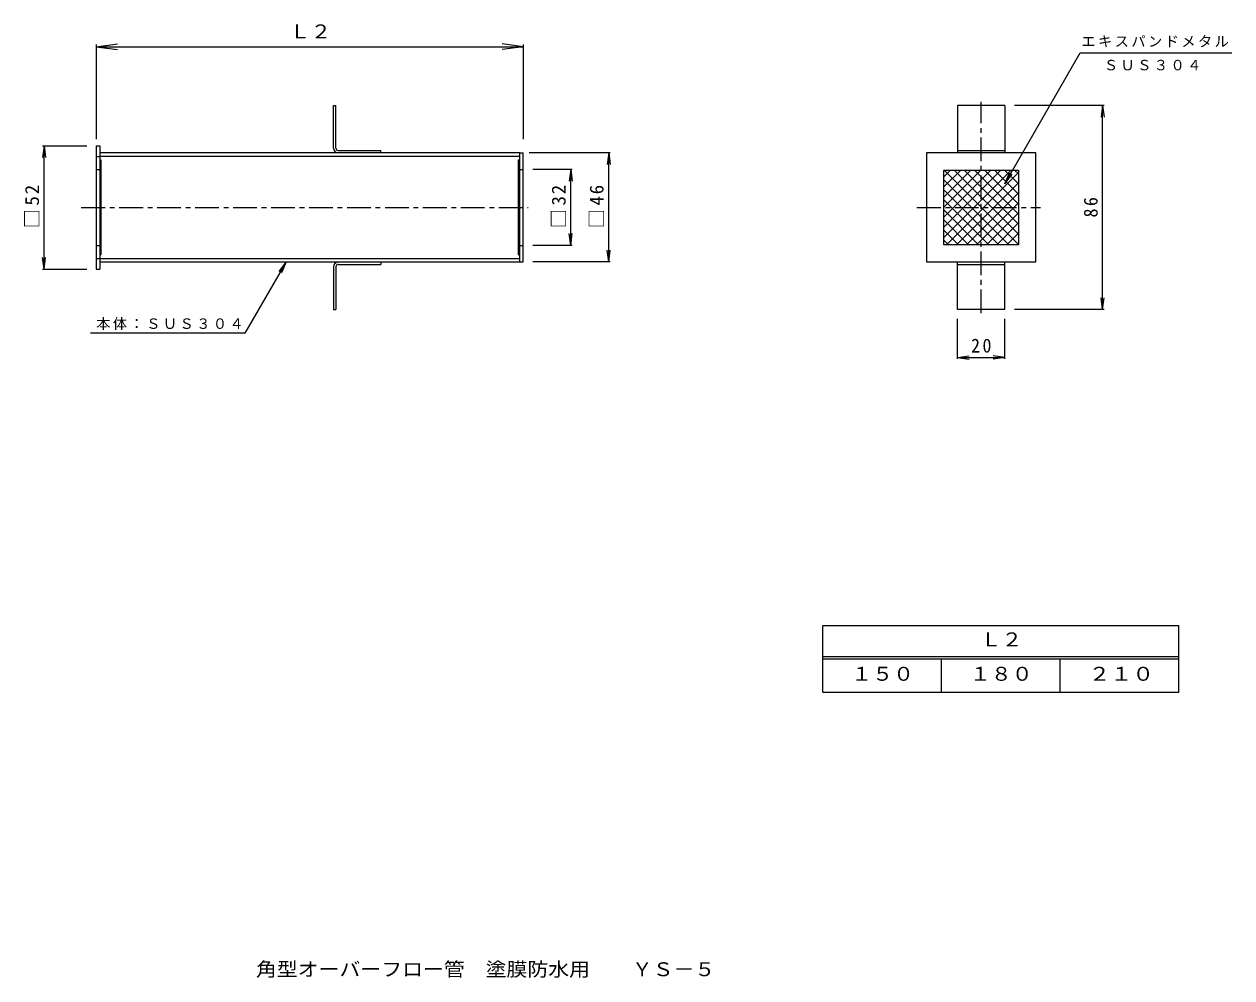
# Model space of a CAD drawing. Units: millimetres, scale not verified. Extents: x -242 to 267, y -271 to 131.
import ezdxf
from ezdxf.enums import TextEntityAlignment as Align

# ---------------------------------------------------------------- set-up
doc = ezdxf.new("R2010")
doc.units = ezdxf.units.MM
doc.header["$LTSCALE"] = 2
doc.linetypes.add('CHAIN1', pattern=[8, 5, -1, 1, -1])
for name, color, linetype, lineweight in [('0-0_通り芯', 7, 'Continuous', 9), ('0-2_仕上', 3, 'Continuous', 9), ('0-3_建具', 4, 'Continuous', 9), ('0-4_その他', 7, 'Continuous', 9), ('0-E', 7, 'Continuous', 9), ('0-F', 7, 'Continuous', 9)]:
    doc.layers.add(name, color=color, linetype=linetype, lineweight=lineweight)
doc.layers.add('F-5_F-5ﾚｲﾔ', color=2, linetype='Continuous')
doc.styles.add('ＭＳ ゴシック', font='')
doc.styles.get('ＭＳ ゴシック').set_extended_font_data('MS Gothic')

msp = doc.modelspace()

# ---------------------------------------------------------------- linework, layer by layer
at = {"layer": '0-0_通り芯'}
for p, q in [((-210.052, 73.854), (-209.552, 73.854)), ((-209.552, 73.854), (-209.552, 33.854)), ((-33.552, 73.854), (-33.052, 73.854)), ((-33.552, 33.854), (-33.552, 73.854)), ((145.667, 66.698), (148.572, 69.604)), ((145.667, 62.455), (152.815, 69.604)), ((145.667, 58.213), (157.058, 69.604)), ((145.667, 53.97), (161.3, 69.604)), ((145.667, 49.728), (165.543, 69.604)), ((145.667, 45.485), (169.786, 69.604)), ((145.667, 41.242), (174.028, 69.604)), ((177.167, 38.276), (145.839, 69.604)), ((146.771, 38.104), (177.167, 68.5)), ((177.167, 42.519), (150.082, 69.604)), ((177.167, 46.761), (154.324, 69.604)), ((177.167, 51.004), (158.567, 69.604)), ((177.167, 55.247), (162.81, 69.604)), ((177.167, 59.489), (167.052, 69.604)), ((177.167, 63.732), (171.295, 69.604)), ((177.167, 67.974), (175.537, 69.604)), ((173.096, 38.104), (145.667, 65.533)), ((168.854, 38.104), (145.667, 61.291)), ((151.014, 38.104), (177.167, 64.257)), ((164.611, 38.104), (145.667, 57.048)), ((155.256, 38.104), (177.167, 60.014)), ((160.369, 38.104), (145.667, 52.806)), ((159.499, 38.104), (177.167, 55.772)), ((163.742, 38.104), (177.167, 51.529)), ((156.126, 38.104), (145.667, 48.563)), ((167.984, 38.104), (177.167, 47.286)), ((151.883, 38.104), (145.667, 44.32)), ((172.227, 38.104), (177.167, 43.044)), ((147.641, 38.104), (145.667, 40.078)), ((176.47, 38.104), (177.167, 38.801)), ((-210.052, 33.854), (-209.552, 33.854)), ((-33.552, 33.854), (-33.052, 33.854))]:
    msp.add_line(p, q, dxfattribs=at)
at = {"layer": '0-2_仕上', "linetype": 'CHAIN1'}
for p, q in [((161.417, 9.302), (161.417, 98.385)), ((-217.83, 53.854), (-29.499, 53.854)), ((134.376, 53.854), (186.475, 53.854))]:
    msp.add_line(p, q, dxfattribs=at)
at = {"layer": '0-2_仕上'}
for p, q in [((-33.052, 76.854), (-210.052, 76.854)), ((184.417, 76.854), (138.417, 76.854)), ((184.417, 30.854), (184.417, 76.854)), ((-33.052, 75.354), (-210.052, 75.354)), ((-210.052, 32.354), (-33.052, 32.354)), ((-210.052, 30.854), (-33.052, 30.854))]:
    msp.add_line(p, q, dxfattribs=at)
msp.add_lwpolyline([(138.417, 76.854), (138.417, 30.854), (184.417, 30.854)], dxfattribs=at)
at = {"layer": '0-3_建具'}
for p, q in [((-211.552, 79.854), (-211.552, 27.854)), ((-33.052, 76.854), (-31.552, 76.854)), ((-33.052, 30.854), (-33.052, 76.854)), ((-31.552, 30.854), (-31.552, 76.854)), ((-211.552, 75.354), (-210.052, 75.354)), ((-211.552, 69.854), (-210.052, 69.854)), ((-33.052, 69.854), (-31.552, 69.854)), ((145.667, 69.604), (177.167, 69.604)), ((145.667, 38.104), (145.667, 69.604)), ((177.167, 69.604), (177.167, 38.104)), ((-211.552, 37.854), (-210.052, 37.854)), ((-33.052, 37.854), (-31.552, 37.854)), ((177.167, 38.104), (145.667, 38.104)), ((-211.552, 32.354), (-210.052, 32.354)), ((-33.052, 30.854), (-31.552, 30.854)), ((-211.552, 27.854), (-210.052, 27.854))]:
    msp.add_line(p, q, dxfattribs=at)
msp.add_lwpolyline([(-211.552, 79.854), (-210.052, 79.854), (-210.052, 27.854)], dxfattribs=at)
at = {"layer": '0-4_その他', "color": 5, "lineweight": 5}
for p, q in [((-111.552, 96.854), (-110.552, 96.854)), ((-111.552, 78.854), (-111.552, 96.854)), ((-110.552, 78.854), (-110.552, 96.854)), ((171.417, 96.854), (171.417, 76.854)), ((-109.552, 77.854), (-91.552, 77.854)), ((-91.552, 76.854), (-91.552, 77.854)), ((151.417, 77.854), (171.417, 77.854)), ((-91.552, 30.854), (-91.552, 29.854)), ((151.417, 10.854), (151.417, 30.854)), ((171.417, 10.854), (171.417, 30.854)), ((-111.552, 28.854), (-111.552, 10.854)), ((-110.552, 28.854), (-110.552, 10.854)), ((-109.552, 29.854), (-91.552, 29.854)), ((151.417, 29.854), (171.417, 29.854)), ((-111.552, 10.854), (-110.552, 10.854)), ((171.417, 10.854), (151.417, 10.854))]:
    msp.add_line(p, q, dxfattribs=at)
at = {"layer": '0-4_その他'}
for p, q in [((213.209, 96.854), (175.417, 96.854)), ((212.609, 96.854), (211.956, 91.897)), ((212.609, 10.854), (212.609, 96.854)), ((212.609, 96.854), (213.262, 91.897)), ((-233.525, 79.854), (-234.178, 74.897)), ((-234.125, 79.854), (-215.552, 79.854)), ((-233.525, 27.854), (-233.525, 79.854)), ((-233.525, 79.854), (-232.872, 74.897)), ((5.048, 76.854), (-29.052, 76.854)), ((4.448, 76.854), (3.795, 71.897)), ((4.448, 30.854), (4.448, 76.854)), ((4.448, 76.854), (5.101, 71.897)), ((-10.952, 69.854), (-27.552, 69.854)), ((-11.552, 69.854), (-12.205, 64.897)), ((-11.552, 37.854), (-11.552, 69.854)), ((-11.552, 69.854), (-10.899, 64.897)), ((-11.552, 37.854), (-12.205, 42.811)), ((-11.552, 37.854), (-10.899, 42.811)), ((-10.952, 37.854), (-27.552, 37.854)), ((4.448, 30.854), (3.795, 35.811)), ((4.448, 30.854), (5.101, 35.811)), ((-233.525, 27.854), (-234.178, 32.811)), ((-233.525, 27.854), (-232.872, 32.811)), ((5.048, 30.854), (-27.552, 30.854)), ((-234.125, 27.854), (-215.552, 27.854)), ((212.609, 10.854), (211.956, 15.811)), ((212.609, 10.854), (213.262, 15.811)), ((213.209, 10.854), (175.417, 10.854)), ((151.417, -9.987), (151.417, 6.854)), ((171.417, -9.987), (171.417, 6.854)), ((151.417, -9.387), (156.374, -8.734)), ((151.417, -9.387), (171.417, -9.387)), ((151.417, -9.387), (156.374, -10.039)), ((171.417, -9.387), (166.46, -8.734)), ((171.417, -9.387), (166.46, -10.039)), ((94.714, -150.333), (94.714, -122.333)), ((94.714, -122.333), (244.714, -122.333)), ((244.714, -150.333), (244.714, -122.333)), ((94.714, -135.333), (244.714, -135.333)), ((94.714, -136.333), (244.714, -136.333)), ((144.714, -150.333), (144.714, -136.333)), ((194.714, -150.333), (194.714, -136.333)), ((94.714, -150.333), (244.714, -150.333))]:
    msp.add_line(p, q, dxfattribs=at)
at = {"layer": '0-4_その他', "color": 5, "lineweight": 5}
msp.add_lwpolyline([(171.417, 96.854), (151.417, 96.854), (151.417, 76.854)], dxfattribs=at)
for centre, radius, start, end in [((-109.552, 78.854), 2, 180, 270), ((-109.552, 78.854), 1, 180, 270), ((-109.552, 28.854), 2, 90, 180), ((-109.552, 28.854), 1, 90, 180)]:
    msp.add_arc(centre, radius, start, end, dxfattribs=at)
at = {"layer": '0-E'}
for p, q in [((171.401, 63.853), (203.198, 118.926)), ((203.198, 118.926), (267.09, 118.926)), ((171.401, 63.853), (173.315, 68.472)), ((171.401, 63.853), (174.445, 67.82)), ((-131.552, 30.854), (-148.872, 0.854)), ((-131.552, 30.854), (-134.596, 26.887)), ((-131.552, 30.854), (-133.465, 26.234)), ((-148.872, 0.854), (-214.008, 0.854))]:
    msp.add_line(p, q, dxfattribs=at)
at = {"layer": '0-F'}
for p, q in [((-211.552, 121.558), (-202.629, 122.733)), ((-211.552, 122.458), (-211.552, 82.543)), ((-31.552, 121.558), (-40.475, 122.733)), ((-31.552, 122.458), (-31.552, 82.543)), ((-211.552, 121.558), (-31.552, 121.558)), ((-211.552, 121.558), (-202.629, 120.384)), ((-31.552, 121.558), (-40.475, 120.384))]:
    msp.add_line(p, q, dxfattribs=at)

# ---------------------------------------------------------------- texts
at = {"layer": '0-4_その他', "color": 2, "style": 'ＭＳ ゴシック'}
for s, width, p in [('Ｌ２', 1.1, (161.214, -132.833)), ('１５０', 1.1, (106.714, -147.333)), ('１８０', 1.1, (156.714, -147.333)), ('２１０', 1.15, (206.714, -147.333))]:
    msp.add_text(s, height=5.865, dxfattribs=dict(at, width=width)).set_placement(p, align=Align.BOTTOM_LEFT)
at = {"layer": '0-4_その他', "color": 2, "char_height": 5.865, "attachment_point": 7, "rotation": 90, "style": 'ＭＳ ゴシック'}
for s, insert in [('\\T1.19;□52', (-235.525, 45.104)), ('\\T1.19;□32', (-13.552, 45.104)), ('\\T1.19;□46', (2.448, 45.104)), ('\\T1.27;\\W0.95;86', (210.609, 49.604))]:
    msp.add_mtext(s, dxfattribs=dict(at, insert=insert))
at = {"layer": '0-4_その他', "color": 2, "insert": (157.167, -7.387), "char_height": 5.865, "attachment_point": 7, "style": 'ＭＳ ゴシック'}
msp.add_mtext('\\T1.27;\\W0.95;20', dxfattribs=at)
at = {"layer": '0-E', "char_height": 4.399, "attachment_point": 7, "style": 'ＭＳ ゴシック'}
for s, insert in [('\\T1.17;エキスパンドメタル', (203.667, 121.329)), ('\\T1.17;ＳＵＳ３０４', (213.154, 111.535)), ('\\T1.17;本体：ＳＵＳ３０４', (-211.549, 2.205))]:
    msp.add_mtext(s, dxfattribs=dict(at, insert=insert))
at = {"layer": '0-F', "color": 2, "style": 'ＭＳ ゴシック', "width": 1.1}
msp.add_text('Ｌ２', height=5.865, dxfattribs=at).set_placement((-130.045, 123.318), align=Align.BOTTOM_LEFT)
at = {"layer": 'F-5_F-5ﾚｲﾔ', "style": 'ＭＳ ゴシック', "width": 1.1}
msp.add_text('角型オーバーフロー管\u3000塗膜防水用\u3000\u3000ＹＳ－５', height=5.865, dxfattribs=at).set_placement((-144.231, -271.81), align=Align.BOTTOM_LEFT)

doc.saveas('drawing.dxf')
